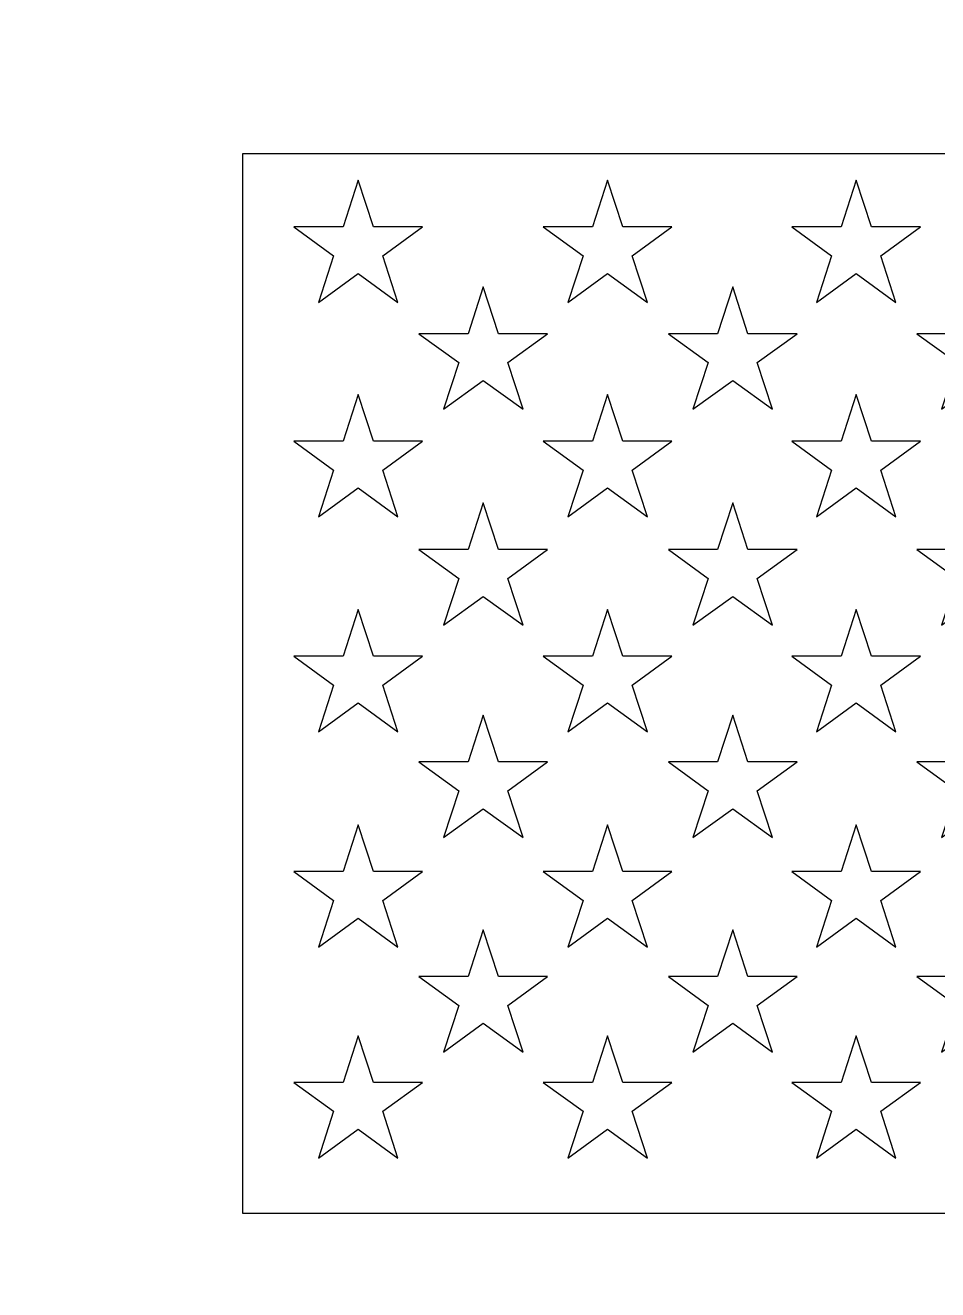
# Model space of a CAD drawing. Header units: millimetres. Extents: x 116 to 429, y 165 to 279.
# Drawn here: x 213.99 to 223.85, y 211.45 to 225.11 of the extents above; entities that cross this region are included whole.
import ezdxf

# ---------------------------------------------------------------- set-up
doc = ezdxf.new("R2010")
doc.units = ezdxf.units.MM
doc.header["$MEASUREMENT"] = 0
doc.layers.add('Layer 1', color=7, linetype='Continuous')

msp = doc.modelspace()

# ---------------------------------------------------------------- linework, layer by layer
at = {"layer": 'Layer 1', "color": 250, "lineweight": 20}
msp.add_open_spline([(268.8752, 238.7635), (268.8752, 238.7635), (268.8752, 171.2471), (268.8752, 171.2471), (268.8752, 171.2471), (268.8752, 167.6766), (265.9535, 164.7549), (262.383, 164.7549), (262.383, 164.7549), (262.383, 164.7549), (201.9872, 164.7549), (201.9872, 164.7549), (201.9872, 164.7549), (198.4167, 164.7549), (195.495, 167.6763), (195.495, 171.2471), (195.495, 171.2471), (195.495, 171.2471), (195.495, 238.7635), (195.495, 238.7635), (195.495, 238.7635), (195.495, 238.7635), (268.8752, 238.7635), (268.8752, 238.7635)], degree=3, knots=[0, 0, 0, 0, 0.1428571, 0.1428571, 0.1428571, 0.1428571, 0.2857143, 0.2857143, 0.2857143, 0.2857143, 0.4285714, 0.4285714, 0.4285714, 0.4285714, 0.5714286, 0.5714286, 0.5714286, 0.5714286, 0.7142857, 0.7142857, 0.7142857, 0.7142857, 1, 1, 1, 1], dxfattribs=at)
at = {"layer": 'Layer 1', "color": 250}
for points, knots in [([(216.3398, 223.7175), (216.3398, 223.7175), (232.116, 223.7175), (232.116, 223.7175), (232.116, 223.7175), (232.116, 223.7175), (232.4979, 223.7175), (232.4979, 223.7175), (232.4979, 223.7175), (232.4979, 223.7175), (248.0304, 223.7175), (248.0304, 223.7175), (248.0304, 223.7175), (248.0304, 223.7175), (248.0304, 222.0815), (248.0304, 222.0815), (248.0304, 222.0815), (248.0304, 222.0815), (232.4979, 222.0815), (232.4979, 222.0815), (232.4979, 222.0815), (232.4979, 222.0815), (232.4979, 220.4431), (232.4979, 220.4431), (232.4979, 220.4431), (232.4979, 220.4431), (248.0304, 220.4431), (248.0304, 220.4431), (248.0304, 220.4431), (248.0304, 220.4431), (248.0304, 218.8076), (248.0304, 218.8076), (248.0304, 218.8076), (248.0304, 218.8076), (232.4979, 218.8076), (232.4979, 218.8076), (232.4979, 218.8076), (232.4979, 218.8076), (232.4979, 217.1692), (232.4979, 217.1692), (232.4979, 217.1692), (232.4979, 217.1692), (248.0304, 217.1692), (248.0304, 217.1692), (248.0304, 217.1692), (248.0304, 217.1692), (248.0304, 215.5322), (248.0304, 215.5322), (248.0304, 215.5322), (248.0304, 215.5322), (232.4979, 215.5322), (232.4979, 215.5322), (232.4979, 215.5322), (232.4979, 215.5322), (232.4979, 213.9136), (232.4979, 213.9136), (232.4979, 213.9136), (232.4979, 213.9136), (248.0304, 213.9136), (248.0304, 213.9136), (248.0304, 213.9136), (248.0304, 213.9136), (248.0304, 212.2767), (248.0304, 212.2767), (248.0304, 212.2767), (248.0304, 212.2767), (232.4979, 212.2767), (232.4979, 212.2767), (232.4979, 212.2767), (232.4979, 212.2767), (232.116, 212.2767), (232.116, 212.2767), (232.116, 212.2767), (232.116, 212.2767), (216.3398, 212.2767), (216.3398, 212.2767), (216.3398, 212.2767), (216.3398, 212.2767), (216.3398, 223.7175), (216.3398, 223.7175)], [0, 0, 0, 0, 0.047619, 0.047619, 0.047619, 0.047619, 0.0952381, 0.0952381, 0.0952381, 0.0952381, 0.1428571, 0.1428571, 0.1428571, 0.1428571, 0.1904762, 0.1904762, 0.1904762, 0.1904762, 0.2380952, 0.2380952, 0.2380952, 0.2380952, 0.2857143, 0.2857143, 0.2857143, 0.2857143, 0.3333333, 0.3333333, 0.3333333, 0.3333333, 0.3809524, 0.3809524, 0.3809524, 0.3809524, 0.4285714, 0.4285714, 0.4285714, 0.4285714, 0.4761905, 0.4761905, 0.4761905, 0.4761905, 0.5238095, 0.5238095, 0.5238095, 0.5238095, 0.5714286, 0.5714286, 0.5714286, 0.5714286, 0.6190476, 0.6190476, 0.6190476, 0.6190476, 0.6666667, 0.6666667, 0.6666667, 0.6666667, 0.7142857, 0.7142857, 0.7142857, 0.7142857, 0.7619048, 0.7619048, 0.7619048, 0.7619048, 0.8095238, 0.8095238, 0.8095238, 0.8095238, 0.8571429, 0.8571429, 0.8571429, 0.8571429, 0.9047619, 0.9047619, 0.9047619, 0.9047619, 1, 1, 1, 1]), ([(217.5901, 223.4346), (217.5901, 223.4346), (217.7542, 222.9297), (217.7542, 222.9297), (217.7542, 222.9297), (217.7542, 222.9297), (218.285, 222.9297), (218.285, 222.9297), (218.285, 222.9297), (218.285, 222.9297), (217.8554, 222.6178), (217.8554, 222.6178), (217.8554, 222.6178), (217.8554, 222.6178), (218.0196, 222.1128), (218.0196, 222.1128), (218.0196, 222.1128), (218.0196, 222.1128), (217.5901, 222.4249), (217.5901, 222.4249), (217.5901, 222.4249), (217.5901, 222.4249), (217.1606, 222.1128), (217.1606, 222.1128), (217.1606, 222.1128), (217.1606, 222.1128), (217.3247, 222.6178), (217.3247, 222.6178), (217.3247, 222.6178), (217.3247, 222.6178), (216.8952, 222.9297), (216.8952, 222.9297), (216.8952, 222.9297), (216.8952, 222.9297), (217.4261, 222.9297), (217.4261, 222.9297), (217.4261, 222.9297), (217.4261, 222.9297), (217.5901, 223.4346), (217.5901, 223.4346)], [0, 0, 0, 0, 0.0909091, 0.0909091, 0.0909091, 0.0909091, 0.1818182, 0.1818182, 0.1818182, 0.1818182, 0.2727273, 0.2727273, 0.2727273, 0.2727273, 0.3636364, 0.3636364, 0.3636364, 0.3636364, 0.4545455, 0.4545455, 0.4545455, 0.4545455, 0.5454545, 0.5454545, 0.5454545, 0.5454545, 0.6363636, 0.6363636, 0.6363636, 0.6363636, 0.7272727, 0.7272727, 0.7272727, 0.7272727, 0.8181818, 0.8181818, 0.8181818, 0.8181818, 1, 1, 1, 1]), ([(220.2837, 223.4346), (220.2837, 223.4346), (220.4477, 222.9297), (220.4477, 222.9297), (220.4477, 222.9297), (220.4477, 222.9297), (220.9787, 222.9297), (220.9787, 222.9297), (220.9787, 222.9297), (220.9787, 222.9297), (220.5491, 222.6178), (220.5491, 222.6178), (220.5491, 222.6178), (220.5491, 222.6178), (220.7132, 222.1128), (220.7132, 222.1128), (220.7132, 222.1128), (220.7132, 222.1128), (220.2837, 222.4249), (220.2837, 222.4249), (220.2837, 222.4249), (220.2837, 222.4249), (219.8542, 222.1128), (219.8542, 222.1128), (219.8542, 222.1128), (219.8542, 222.1128), (220.0183, 222.6178), (220.0183, 222.6178), (220.0183, 222.6178), (220.0183, 222.6178), (219.5888, 222.9297), (219.5888, 222.9297), (219.5888, 222.9297), (219.5888, 222.9297), (220.1196, 222.9297), (220.1196, 222.9297), (220.1196, 222.9297), (220.1196, 222.9297), (220.2837, 223.4346), (220.2837, 223.4346)], [0, 0, 0, 0, 0.0909091, 0.0909091, 0.0909091, 0.0909091, 0.1818182, 0.1818182, 0.1818182, 0.1818182, 0.2727273, 0.2727273, 0.2727273, 0.2727273, 0.3636364, 0.3636364, 0.3636364, 0.3636364, 0.4545455, 0.4545455, 0.4545455, 0.4545455, 0.5454545, 0.5454545, 0.5454545, 0.5454545, 0.6363636, 0.6363636, 0.6363636, 0.6363636, 0.7272727, 0.7272727, 0.7272727, 0.7272727, 0.8181818, 0.8181818, 0.8181818, 0.8181818, 1, 1, 1, 1]), ([(222.9682, 223.4346), (222.9682, 223.4346), (223.1323, 222.9297), (223.1323, 222.9297), (223.1323, 222.9297), (223.1323, 222.9297), (223.6632, 222.9297), (223.6632, 222.9297), (223.6632, 222.9297), (223.6632, 222.9297), (223.2337, 222.6178), (223.2337, 222.6178), (223.2337, 222.6178), (223.2337, 222.6178), (223.3977, 222.1128), (223.3977, 222.1128), (223.3977, 222.1128), (223.3977, 222.1128), (222.9682, 222.4249), (222.9682, 222.4249), (222.9682, 222.4249), (222.9682, 222.4249), (222.5388, 222.1128), (222.5388, 222.1128), (222.5388, 222.1128), (222.5388, 222.1128), (222.7029, 222.6178), (222.7029, 222.6178), (222.7029, 222.6178), (222.7029, 222.6178), (222.2733, 222.9297), (222.2733, 222.9297), (222.2733, 222.9297), (222.2733, 222.9297), (222.8043, 222.9297), (222.8043, 222.9297), (222.8043, 222.9297), (222.8043, 222.9297), (222.9682, 223.4346), (222.9682, 223.4346)], [0, 0, 0, 0, 0.0909091, 0.0909091, 0.0909091, 0.0909091, 0.1818182, 0.1818182, 0.1818182, 0.1818182, 0.2727273, 0.2727273, 0.2727273, 0.2727273, 0.3636364, 0.3636364, 0.3636364, 0.3636364, 0.4545455, 0.4545455, 0.4545455, 0.4545455, 0.5454545, 0.5454545, 0.5454545, 0.5454545, 0.6363636, 0.6363636, 0.6363636, 0.6363636, 0.7272727, 0.7272727, 0.7272727, 0.7272727, 0.8181818, 0.8181818, 0.8181818, 0.8181818, 1, 1, 1, 1]), ([(218.9408, 222.2806), (218.9408, 222.2806), (219.1049, 221.7757), (219.1049, 221.7757), (219.1049, 221.7757), (219.1049, 221.7757), (219.6357, 221.7757), (219.6357, 221.7757), (219.6357, 221.7757), (219.6357, 221.7757), (219.2062, 221.4637), (219.2062, 221.4637), (219.2062, 221.4637), (219.2062, 221.4637), (219.3703, 220.9588), (219.3703, 220.9588), (219.3703, 220.9588), (219.3703, 220.9588), (218.9408, 221.2708), (218.9408, 221.2708), (218.9408, 221.2708), (218.9408, 221.2708), (218.5114, 220.9588), (218.5114, 220.9588), (218.5114, 220.9588), (218.5114, 220.9588), (218.6755, 221.4637), (218.6755, 221.4637), (218.6755, 221.4637), (218.6755, 221.4637), (218.246, 221.7757), (218.246, 221.7757), (218.246, 221.7757), (218.246, 221.7757), (218.7768, 221.7757), (218.7768, 221.7757), (218.7768, 221.7757), (218.7768, 221.7757), (218.9408, 222.2806), (218.9408, 222.2806)], [0, 0, 0, 0, 0.0909091, 0.0909091, 0.0909091, 0.0909091, 0.1818182, 0.1818182, 0.1818182, 0.1818182, 0.2727273, 0.2727273, 0.2727273, 0.2727273, 0.3636364, 0.3636364, 0.3636364, 0.3636364, 0.4545455, 0.4545455, 0.4545455, 0.4545455, 0.5454545, 0.5454545, 0.5454545, 0.5454545, 0.6363636, 0.6363636, 0.6363636, 0.6363636, 0.7272727, 0.7272727, 0.7272727, 0.7272727, 0.8181818, 0.8181818, 0.8181818, 0.8181818, 1, 1, 1, 1]), ([(221.6344, 222.2806), (221.6344, 222.2806), (221.7985, 221.7757), (221.7985, 221.7757), (221.7985, 221.7757), (221.7985, 221.7757), (222.3294, 221.7757), (222.3294, 221.7757), (222.3294, 221.7757), (222.3294, 221.7757), (221.8998, 221.4637), (221.8998, 221.4637), (221.8998, 221.4637), (221.8998, 221.4637), (222.064, 220.9588), (222.064, 220.9588), (222.064, 220.9588), (222.064, 220.9588), (221.6344, 221.2708), (221.6344, 221.2708), (221.6344, 221.2708), (221.6344, 221.2708), (221.2049, 220.9588), (221.2049, 220.9588), (221.2049, 220.9588), (221.2049, 220.9588), (221.369, 221.4637), (221.369, 221.4637), (221.369, 221.4637), (221.369, 221.4637), (220.9395, 221.7757), (220.9395, 221.7757), (220.9395, 221.7757), (220.9395, 221.7757), (221.4704, 221.7757), (221.4704, 221.7757), (221.4704, 221.7757), (221.4704, 221.7757), (221.6344, 222.2806), (221.6344, 222.2806)], [0, 0, 0, 0, 0.0909091, 0.0909091, 0.0909091, 0.0909091, 0.1818182, 0.1818182, 0.1818182, 0.1818182, 0.2727273, 0.2727273, 0.2727273, 0.2727273, 0.3636364, 0.3636364, 0.3636364, 0.3636364, 0.4545455, 0.4545455, 0.4545455, 0.4545455, 0.5454545, 0.5454545, 0.5454545, 0.5454545, 0.6363636, 0.6363636, 0.6363636, 0.6363636, 0.7272727, 0.7272727, 0.7272727, 0.7272727, 0.8181818, 0.8181818, 0.8181818, 0.8181818, 1, 1, 1, 1]), ([(224.319, 222.2806), (224.319, 222.2806), (224.4831, 221.7757), (224.4831, 221.7757), (224.4831, 221.7757), (224.4831, 221.7757), (225.0139, 221.7757), (225.0139, 221.7757), (225.0139, 221.7757), (225.0139, 221.7757), (224.5844, 221.4637), (224.5844, 221.4637), (224.5844, 221.4637), (224.5844, 221.4637), (224.7485, 220.9588), (224.7485, 220.9588), (224.7485, 220.9588), (224.7485, 220.9588), (224.319, 221.2708), (224.319, 221.2708), (224.319, 221.2708), (224.319, 221.2708), (223.8895, 220.9588), (223.8895, 220.9588), (223.8895, 220.9588), (223.8895, 220.9588), (224.0536, 221.4637), (224.0536, 221.4637), (224.0536, 221.4637), (224.0536, 221.4637), (223.6241, 221.7757), (223.6241, 221.7757), (223.6241, 221.7757), (223.6241, 221.7757), (224.155, 221.7757), (224.155, 221.7757), (224.155, 221.7757), (224.155, 221.7757), (224.319, 222.2806), (224.319, 222.2806)], [0, 0, 0, 0, 0.0909091, 0.0909091, 0.0909091, 0.0909091, 0.1818182, 0.1818182, 0.1818182, 0.1818182, 0.2727273, 0.2727273, 0.2727273, 0.2727273, 0.3636364, 0.3636364, 0.3636364, 0.3636364, 0.4545455, 0.4545455, 0.4545455, 0.4545455, 0.5454545, 0.5454545, 0.5454545, 0.5454545, 0.6363636, 0.6363636, 0.6363636, 0.6363636, 0.7272727, 0.7272727, 0.7272727, 0.7272727, 0.8181818, 0.8181818, 0.8181818, 0.8181818, 1, 1, 1, 1]), ([(217.5901, 221.1194), (217.5901, 221.1194), (217.7542, 220.6146), (217.7542, 220.6146), (217.7542, 220.6146), (217.7542, 220.6146), (218.285, 220.6146), (218.285, 220.6146), (218.285, 220.6146), (218.285, 220.6146), (217.8554, 220.3025), (217.8554, 220.3025), (217.8554, 220.3025), (217.8554, 220.3025), (218.0196, 219.7977), (218.0196, 219.7977), (218.0196, 219.7977), (218.0196, 219.7977), (217.5901, 220.1097), (217.5901, 220.1097), (217.5901, 220.1097), (217.5901, 220.1097), (217.1606, 219.7977), (217.1606, 219.7977), (217.1606, 219.7977), (217.1606, 219.7977), (217.3247, 220.3025), (217.3247, 220.3025), (217.3247, 220.3025), (217.3247, 220.3025), (216.8952, 220.6146), (216.8952, 220.6146), (216.8952, 220.6146), (216.8952, 220.6146), (217.4261, 220.6146), (217.4261, 220.6146), (217.4261, 220.6146), (217.4261, 220.6146), (217.5901, 221.1194), (217.5901, 221.1194)], [0, 0, 0, 0, 0.0909091, 0.0909091, 0.0909091, 0.0909091, 0.1818182, 0.1818182, 0.1818182, 0.1818182, 0.2727273, 0.2727273, 0.2727273, 0.2727273, 0.3636364, 0.3636364, 0.3636364, 0.3636364, 0.4545455, 0.4545455, 0.4545455, 0.4545455, 0.5454545, 0.5454545, 0.5454545, 0.5454545, 0.6363636, 0.6363636, 0.6363636, 0.6363636, 0.7272727, 0.7272727, 0.7272727, 0.7272727, 0.8181818, 0.8181818, 0.8181818, 0.8181818, 1, 1, 1, 1]), ([(220.2837, 221.1194), (220.2837, 221.1194), (220.4477, 220.6146), (220.4477, 220.6146), (220.4477, 220.6146), (220.4477, 220.6146), (220.9787, 220.6146), (220.9787, 220.6146), (220.9787, 220.6146), (220.9787, 220.6146), (220.5491, 220.3025), (220.5491, 220.3025), (220.5491, 220.3025), (220.5491, 220.3025), (220.7132, 219.7977), (220.7132, 219.7977), (220.7132, 219.7977), (220.7132, 219.7977), (220.2837, 220.1097), (220.2837, 220.1097), (220.2837, 220.1097), (220.2837, 220.1097), (219.8542, 219.7977), (219.8542, 219.7977), (219.8542, 219.7977), (219.8542, 219.7977), (220.0183, 220.3025), (220.0183, 220.3025), (220.0183, 220.3025), (220.0183, 220.3025), (219.5888, 220.6146), (219.5888, 220.6146), (219.5888, 220.6146), (219.5888, 220.6146), (220.1196, 220.6146), (220.1196, 220.6146), (220.1196, 220.6146), (220.1196, 220.6146), (220.2837, 221.1194), (220.2837, 221.1194)], [0, 0, 0, 0, 0.0909091, 0.0909091, 0.0909091, 0.0909091, 0.1818182, 0.1818182, 0.1818182, 0.1818182, 0.2727273, 0.2727273, 0.2727273, 0.2727273, 0.3636364, 0.3636364, 0.3636364, 0.3636364, 0.4545455, 0.4545455, 0.4545455, 0.4545455, 0.5454545, 0.5454545, 0.5454545, 0.5454545, 0.6363636, 0.6363636, 0.6363636, 0.6363636, 0.7272727, 0.7272727, 0.7272727, 0.7272727, 0.8181818, 0.8181818, 0.8181818, 0.8181818, 1, 1, 1, 1]), ([(222.9682, 221.1194), (222.9682, 221.1194), (223.1323, 220.6146), (223.1323, 220.6146), (223.1323, 220.6146), (223.1323, 220.6146), (223.6632, 220.6146), (223.6632, 220.6146), (223.6632, 220.6146), (223.6632, 220.6146), (223.2337, 220.3025), (223.2337, 220.3025), (223.2337, 220.3025), (223.2337, 220.3025), (223.3977, 219.7977), (223.3977, 219.7977), (223.3977, 219.7977), (223.3977, 219.7977), (222.9682, 220.1097), (222.9682, 220.1097), (222.9682, 220.1097), (222.9682, 220.1097), (222.5388, 219.7977), (222.5388, 219.7977), (222.5388, 219.7977), (222.5388, 219.7977), (222.7029, 220.3025), (222.7029, 220.3025), (222.7029, 220.3025), (222.7029, 220.3025), (222.2733, 220.6146), (222.2733, 220.6146), (222.2733, 220.6146), (222.2733, 220.6146), (222.8043, 220.6146), (222.8043, 220.6146), (222.8043, 220.6146), (222.8043, 220.6146), (222.9682, 221.1194), (222.9682, 221.1194)], [0, 0, 0, 0, 0.0909091, 0.0909091, 0.0909091, 0.0909091, 0.1818182, 0.1818182, 0.1818182, 0.1818182, 0.2727273, 0.2727273, 0.2727273, 0.2727273, 0.3636364, 0.3636364, 0.3636364, 0.3636364, 0.4545455, 0.4545455, 0.4545455, 0.4545455, 0.5454545, 0.5454545, 0.5454545, 0.5454545, 0.6363636, 0.6363636, 0.6363636, 0.6363636, 0.7272727, 0.7272727, 0.7272727, 0.7272727, 0.8181818, 0.8181818, 0.8181818, 0.8181818, 1, 1, 1, 1]), ([(218.9408, 219.9485), (218.9408, 219.9485), (219.1049, 219.4436), (219.1049, 219.4436), (219.1049, 219.4436), (219.1049, 219.4436), (219.6357, 219.4436), (219.6357, 219.4436), (219.6357, 219.4436), (219.6357, 219.4436), (219.2062, 219.1316), (219.2062, 219.1316), (219.2062, 219.1316), (219.2062, 219.1316), (219.3703, 218.6267), (219.3703, 218.6267), (219.3703, 218.6267), (219.3703, 218.6267), (218.9408, 218.9387), (218.9408, 218.9387), (218.9408, 218.9387), (218.9408, 218.9387), (218.5114, 218.6267), (218.5114, 218.6267), (218.5114, 218.6267), (218.5114, 218.6267), (218.6755, 219.1316), (218.6755, 219.1316), (218.6755, 219.1316), (218.6755, 219.1316), (218.246, 219.4436), (218.246, 219.4436), (218.246, 219.4436), (218.246, 219.4436), (218.7768, 219.4436), (218.7768, 219.4436), (218.7768, 219.4436), (218.7768, 219.4436), (218.9408, 219.9485), (218.9408, 219.9485)], [0, 0, 0, 0, 0.0909091, 0.0909091, 0.0909091, 0.0909091, 0.1818182, 0.1818182, 0.1818182, 0.1818182, 0.2727273, 0.2727273, 0.2727273, 0.2727273, 0.3636364, 0.3636364, 0.3636364, 0.3636364, 0.4545455, 0.4545455, 0.4545455, 0.4545455, 0.5454545, 0.5454545, 0.5454545, 0.5454545, 0.6363636, 0.6363636, 0.6363636, 0.6363636, 0.7272727, 0.7272727, 0.7272727, 0.7272727, 0.8181818, 0.8181818, 0.8181818, 0.8181818, 1, 1, 1, 1]), ([(221.6344, 219.9485), (221.6344, 219.9485), (221.7985, 219.4436), (221.7985, 219.4436), (221.7985, 219.4436), (221.7985, 219.4436), (222.3294, 219.4436), (222.3294, 219.4436), (222.3294, 219.4436), (222.3294, 219.4436), (221.8998, 219.1316), (221.8998, 219.1316), (221.8998, 219.1316), (221.8998, 219.1316), (222.064, 218.6267), (222.064, 218.6267), (222.064, 218.6267), (222.064, 218.6267), (221.6344, 218.9387), (221.6344, 218.9387), (221.6344, 218.9387), (221.6344, 218.9387), (221.2049, 218.6267), (221.2049, 218.6267), (221.2049, 218.6267), (221.2049, 218.6267), (221.369, 219.1316), (221.369, 219.1316), (221.369, 219.1316), (221.369, 219.1316), (220.9395, 219.4436), (220.9395, 219.4436), (220.9395, 219.4436), (220.9395, 219.4436), (221.4704, 219.4436), (221.4704, 219.4436), (221.4704, 219.4436), (221.4704, 219.4436), (221.6344, 219.9485), (221.6344, 219.9485)], [0, 0, 0, 0, 0.0909091, 0.0909091, 0.0909091, 0.0909091, 0.1818182, 0.1818182, 0.1818182, 0.1818182, 0.2727273, 0.2727273, 0.2727273, 0.2727273, 0.3636364, 0.3636364, 0.3636364, 0.3636364, 0.4545455, 0.4545455, 0.4545455, 0.4545455, 0.5454545, 0.5454545, 0.5454545, 0.5454545, 0.6363636, 0.6363636, 0.6363636, 0.6363636, 0.7272727, 0.7272727, 0.7272727, 0.7272727, 0.8181818, 0.8181818, 0.8181818, 0.8181818, 1, 1, 1, 1]), ([(224.319, 219.9485), (224.319, 219.9485), (224.4831, 219.4436), (224.4831, 219.4436), (224.4831, 219.4436), (224.4831, 219.4436), (225.0139, 219.4436), (225.0139, 219.4436), (225.0139, 219.4436), (225.0139, 219.4436), (224.5844, 219.1316), (224.5844, 219.1316), (224.5844, 219.1316), (224.5844, 219.1316), (224.7485, 218.6267), (224.7485, 218.6267), (224.7485, 218.6267), (224.7485, 218.6267), (224.319, 218.9387), (224.319, 218.9387), (224.319, 218.9387), (224.319, 218.9387), (223.8895, 218.6267), (223.8895, 218.6267), (223.8895, 218.6267), (223.8895, 218.6267), (224.0536, 219.1316), (224.0536, 219.1316), (224.0536, 219.1316), (224.0536, 219.1316), (223.6241, 219.4436), (223.6241, 219.4436), (223.6241, 219.4436), (223.6241, 219.4436), (224.155, 219.4436), (224.155, 219.4436), (224.155, 219.4436), (224.155, 219.4436), (224.319, 219.9485), (224.319, 219.9485)], [0, 0, 0, 0, 0.0909091, 0.0909091, 0.0909091, 0.0909091, 0.1818182, 0.1818182, 0.1818182, 0.1818182, 0.2727273, 0.2727273, 0.2727273, 0.2727273, 0.3636364, 0.3636364, 0.3636364, 0.3636364, 0.4545455, 0.4545455, 0.4545455, 0.4545455, 0.5454545, 0.5454545, 0.5454545, 0.5454545, 0.6363636, 0.6363636, 0.6363636, 0.6363636, 0.7272727, 0.7272727, 0.7272727, 0.7272727, 0.8181818, 0.8181818, 0.8181818, 0.8181818, 1, 1, 1, 1]), ([(217.5901, 218.7971), (217.5901, 218.7971), (217.7542, 218.2923), (217.7542, 218.2923), (217.7542, 218.2923), (217.7542, 218.2923), (218.285, 218.2923), (218.285, 218.2923), (218.285, 218.2923), (218.285, 218.2923), (217.8554, 217.9803), (217.8554, 217.9803), (217.8554, 217.9803), (217.8554, 217.9803), (218.0196, 217.4754), (218.0196, 217.4754), (218.0196, 217.4754), (218.0196, 217.4754), (217.5901, 217.7874), (217.5901, 217.7874), (217.5901, 217.7874), (217.5901, 217.7874), (217.1606, 217.4754), (217.1606, 217.4754), (217.1606, 217.4754), (217.1606, 217.4754), (217.3247, 217.9803), (217.3247, 217.9803), (217.3247, 217.9803), (217.3247, 217.9803), (216.8952, 218.2923), (216.8952, 218.2923), (216.8952, 218.2923), (216.8952, 218.2923), (217.4261, 218.2923), (217.4261, 218.2923), (217.4261, 218.2923), (217.4261, 218.2923), (217.5901, 218.7971), (217.5901, 218.7971)], [0, 0, 0, 0, 0.0909091, 0.0909091, 0.0909091, 0.0909091, 0.1818182, 0.1818182, 0.1818182, 0.1818182, 0.2727273, 0.2727273, 0.2727273, 0.2727273, 0.3636364, 0.3636364, 0.3636364, 0.3636364, 0.4545455, 0.4545455, 0.4545455, 0.4545455, 0.5454545, 0.5454545, 0.5454545, 0.5454545, 0.6363636, 0.6363636, 0.6363636, 0.6363636, 0.7272727, 0.7272727, 0.7272727, 0.7272727, 0.8181818, 0.8181818, 0.8181818, 0.8181818, 1, 1, 1, 1]), ([(220.2837, 218.7971), (220.2837, 218.7971), (220.4477, 218.2923), (220.4477, 218.2923), (220.4477, 218.2923), (220.4477, 218.2923), (220.9787, 218.2923), (220.9787, 218.2923), (220.9787, 218.2923), (220.9787, 218.2923), (220.5491, 217.9803), (220.5491, 217.9803), (220.5491, 217.9803), (220.5491, 217.9803), (220.7132, 217.4754), (220.7132, 217.4754), (220.7132, 217.4754), (220.7132, 217.4754), (220.2837, 217.7874), (220.2837, 217.7874), (220.2837, 217.7874), (220.2837, 217.7874), (219.8542, 217.4754), (219.8542, 217.4754), (219.8542, 217.4754), (219.8542, 217.4754), (220.0183, 217.9803), (220.0183, 217.9803), (220.0183, 217.9803), (220.0183, 217.9803), (219.5888, 218.2923), (219.5888, 218.2923), (219.5888, 218.2923), (219.5888, 218.2923), (220.1196, 218.2923), (220.1196, 218.2923), (220.1196, 218.2923), (220.1196, 218.2923), (220.2837, 218.7971), (220.2837, 218.7971)], [0, 0, 0, 0, 0.0909091, 0.0909091, 0.0909091, 0.0909091, 0.1818182, 0.1818182, 0.1818182, 0.1818182, 0.2727273, 0.2727273, 0.2727273, 0.2727273, 0.3636364, 0.3636364, 0.3636364, 0.3636364, 0.4545455, 0.4545455, 0.4545455, 0.4545455, 0.5454545, 0.5454545, 0.5454545, 0.5454545, 0.6363636, 0.6363636, 0.6363636, 0.6363636, 0.7272727, 0.7272727, 0.7272727, 0.7272727, 0.8181818, 0.8181818, 0.8181818, 0.8181818, 1, 1, 1, 1]), ([(222.9682, 218.7971), (222.9682, 218.7971), (223.1323, 218.2923), (223.1323, 218.2923), (223.1323, 218.2923), (223.1323, 218.2923), (223.6632, 218.2923), (223.6632, 218.2923), (223.6632, 218.2923), (223.6632, 218.2923), (223.2337, 217.9803), (223.2337, 217.9803), (223.2337, 217.9803), (223.2337, 217.9803), (223.3977, 217.4754), (223.3977, 217.4754), (223.3977, 217.4754), (223.3977, 217.4754), (222.9682, 217.7874), (222.9682, 217.7874), (222.9682, 217.7874), (222.9682, 217.7874), (222.5388, 217.4754), (222.5388, 217.4754), (222.5388, 217.4754), (222.5388, 217.4754), (222.7029, 217.9803), (222.7029, 217.9803), (222.7029, 217.9803), (222.7029, 217.9803), (222.2733, 218.2923), (222.2733, 218.2923), (222.2733, 218.2923), (222.2733, 218.2923), (222.8043, 218.2923), (222.8043, 218.2923), (222.8043, 218.2923), (222.8043, 218.2923), (222.9682, 218.7971), (222.9682, 218.7971)], [0, 0, 0, 0, 0.0909091, 0.0909091, 0.0909091, 0.0909091, 0.1818182, 0.1818182, 0.1818182, 0.1818182, 0.2727273, 0.2727273, 0.2727273, 0.2727273, 0.3636364, 0.3636364, 0.3636364, 0.3636364, 0.4545455, 0.4545455, 0.4545455, 0.4545455, 0.5454545, 0.5454545, 0.5454545, 0.5454545, 0.6363636, 0.6363636, 0.6363636, 0.6363636, 0.7272727, 0.7272727, 0.7272727, 0.7272727, 0.8181818, 0.8181818, 0.8181818, 0.8181818, 1, 1, 1, 1]), ([(218.9408, 217.655), (218.9408, 217.655), (219.1049, 217.1501), (219.1049, 217.1501), (219.1049, 217.1501), (219.1049, 217.1501), (219.6357, 217.1501), (219.6357, 217.1501), (219.6357, 217.1501), (219.6357, 217.1501), (219.2062, 216.8381), (219.2062, 216.8381), (219.2062, 216.8381), (219.2062, 216.8381), (219.3703, 216.3332), (219.3703, 216.3332), (219.3703, 216.3332), (219.3703, 216.3332), (218.9408, 216.6452), (218.9408, 216.6452), (218.9408, 216.6452), (218.9408, 216.6452), (218.5114, 216.3332), (218.5114, 216.3332), (218.5114, 216.3332), (218.5114, 216.3332), (218.6755, 216.8381), (218.6755, 216.8381), (218.6755, 216.8381), (218.6755, 216.8381), (218.246, 217.1501), (218.246, 217.1501), (218.246, 217.1501), (218.246, 217.1501), (218.7768, 217.1501), (218.7768, 217.1501), (218.7768, 217.1501), (218.7768, 217.1501), (218.9408, 217.655), (218.9408, 217.655)], [0, 0, 0, 0, 0.0909091, 0.0909091, 0.0909091, 0.0909091, 0.1818182, 0.1818182, 0.1818182, 0.1818182, 0.2727273, 0.2727273, 0.2727273, 0.2727273, 0.3636364, 0.3636364, 0.3636364, 0.3636364, 0.4545455, 0.4545455, 0.4545455, 0.4545455, 0.5454545, 0.5454545, 0.5454545, 0.5454545, 0.6363636, 0.6363636, 0.6363636, 0.6363636, 0.7272727, 0.7272727, 0.7272727, 0.7272727, 0.8181818, 0.8181818, 0.8181818, 0.8181818, 1, 1, 1, 1]), ([(221.6344, 217.655), (221.6344, 217.655), (221.7985, 217.1501), (221.7985, 217.1501), (221.7985, 217.1501), (221.7985, 217.1501), (222.3294, 217.1501), (222.3294, 217.1501), (222.3294, 217.1501), (222.3294, 217.1501), (221.8998, 216.8381), (221.8998, 216.8381), (221.8998, 216.8381), (221.8998, 216.8381), (222.064, 216.3332), (222.064, 216.3332), (222.064, 216.3332), (222.064, 216.3332), (221.6344, 216.6452), (221.6344, 216.6452), (221.6344, 216.6452), (221.6344, 216.6452), (221.2049, 216.3332), (221.2049, 216.3332), (221.2049, 216.3332), (221.2049, 216.3332), (221.369, 216.8381), (221.369, 216.8381), (221.369, 216.8381), (221.369, 216.8381), (220.9395, 217.1501), (220.9395, 217.1501), (220.9395, 217.1501), (220.9395, 217.1501), (221.4704, 217.1501), (221.4704, 217.1501), (221.4704, 217.1501), (221.4704, 217.1501), (221.6344, 217.655), (221.6344, 217.655)], [0, 0, 0, 0, 0.0909091, 0.0909091, 0.0909091, 0.0909091, 0.1818182, 0.1818182, 0.1818182, 0.1818182, 0.2727273, 0.2727273, 0.2727273, 0.2727273, 0.3636364, 0.3636364, 0.3636364, 0.3636364, 0.4545455, 0.4545455, 0.4545455, 0.4545455, 0.5454545, 0.5454545, 0.5454545, 0.5454545, 0.6363636, 0.6363636, 0.6363636, 0.6363636, 0.7272727, 0.7272727, 0.7272727, 0.7272727, 0.8181818, 0.8181818, 0.8181818, 0.8181818, 1, 1, 1, 1]), ([(224.319, 217.655), (224.319, 217.655), (224.4831, 217.1501), (224.4831, 217.1501), (224.4831, 217.1501), (224.4831, 217.1501), (225.0139, 217.1501), (225.0139, 217.1501), (225.0139, 217.1501), (225.0139, 217.1501), (224.5844, 216.8381), (224.5844, 216.8381), (224.5844, 216.8381), (224.5844, 216.8381), (224.7485, 216.3332), (224.7485, 216.3332), (224.7485, 216.3332), (224.7485, 216.3332), (224.319, 216.6452), (224.319, 216.6452), (224.319, 216.6452), (224.319, 216.6452), (223.8895, 216.3332), (223.8895, 216.3332), (223.8895, 216.3332), (223.8895, 216.3332), (224.0536, 216.8381), (224.0536, 216.8381), (224.0536, 216.8381), (224.0536, 216.8381), (223.6241, 217.1501), (223.6241, 217.1501), (223.6241, 217.1501), (223.6241, 217.1501), (224.155, 217.1501), (224.155, 217.1501), (224.155, 217.1501), (224.155, 217.1501), (224.319, 217.655), (224.319, 217.655)], [0, 0, 0, 0, 0.0909091, 0.0909091, 0.0909091, 0.0909091, 0.1818182, 0.1818182, 0.1818182, 0.1818182, 0.2727273, 0.2727273, 0.2727273, 0.2727273, 0.3636364, 0.3636364, 0.3636364, 0.3636364, 0.4545455, 0.4545455, 0.4545455, 0.4545455, 0.5454545, 0.5454545, 0.5454545, 0.5454545, 0.6363636, 0.6363636, 0.6363636, 0.6363636, 0.7272727, 0.7272727, 0.7272727, 0.7272727, 0.8181818, 0.8181818, 0.8181818, 0.8181818, 1, 1, 1, 1]), ([(217.5901, 216.4718), (217.5901, 216.4718), (217.7542, 215.9669), (217.7542, 215.9669), (217.7542, 215.9669), (217.7542, 215.9669), (218.285, 215.9669), (218.285, 215.9669), (218.285, 215.9669), (218.285, 215.9669), (217.8554, 215.6549), (217.8554, 215.6549), (217.8554, 215.6549), (217.8554, 215.6549), (218.0196, 215.15), (218.0196, 215.15), (218.0196, 215.15), (218.0196, 215.15), (217.5901, 215.462), (217.5901, 215.462), (217.5901, 215.462), (217.5901, 215.462), (217.1606, 215.15), (217.1606, 215.15), (217.1606, 215.15), (217.1606, 215.15), (217.3247, 215.6549), (217.3247, 215.6549), (217.3247, 215.6549), (217.3247, 215.6549), (216.8952, 215.9669), (216.8952, 215.9669), (216.8952, 215.9669), (216.8952, 215.9669), (217.4261, 215.9669), (217.4261, 215.9669), (217.4261, 215.9669), (217.4261, 215.9669), (217.5901, 216.4718), (217.5901, 216.4718)], [0, 0, 0, 0, 0.0909091, 0.0909091, 0.0909091, 0.0909091, 0.1818182, 0.1818182, 0.1818182, 0.1818182, 0.2727273, 0.2727273, 0.2727273, 0.2727273, 0.3636364, 0.3636364, 0.3636364, 0.3636364, 0.4545455, 0.4545455, 0.4545455, 0.4545455, 0.5454545, 0.5454545, 0.5454545, 0.5454545, 0.6363636, 0.6363636, 0.6363636, 0.6363636, 0.7272727, 0.7272727, 0.7272727, 0.7272727, 0.8181818, 0.8181818, 0.8181818, 0.8181818, 1, 1, 1, 1]), ([(220.2837, 216.4718), (220.2837, 216.4718), (220.4477, 215.9669), (220.4477, 215.9669), (220.4477, 215.9669), (220.4477, 215.9669), (220.9787, 215.9669), (220.9787, 215.9669), (220.9787, 215.9669), (220.9787, 215.9669), (220.5491, 215.6549), (220.5491, 215.6549), (220.5491, 215.6549), (220.5491, 215.6549), (220.7132, 215.15), (220.7132, 215.15), (220.7132, 215.15), (220.7132, 215.15), (220.2837, 215.462), (220.2837, 215.462), (220.2837, 215.462), (220.2837, 215.462), (219.8542, 215.15), (219.8542, 215.15), (219.8542, 215.15), (219.8542, 215.15), (220.0183, 215.6549), (220.0183, 215.6549), (220.0183, 215.6549), (220.0183, 215.6549), (219.5888, 215.9669), (219.5888, 215.9669), (219.5888, 215.9669), (219.5888, 215.9669), (220.1196, 215.9669), (220.1196, 215.9669), (220.1196, 215.9669), (220.1196, 215.9669), (220.2837, 216.4718), (220.2837, 216.4718)], [0, 0, 0, 0, 0.0909091, 0.0909091, 0.0909091, 0.0909091, 0.1818182, 0.1818182, 0.1818182, 0.1818182, 0.2727273, 0.2727273, 0.2727273, 0.2727273, 0.3636364, 0.3636364, 0.3636364, 0.3636364, 0.4545455, 0.4545455, 0.4545455, 0.4545455, 0.5454545, 0.5454545, 0.5454545, 0.5454545, 0.6363636, 0.6363636, 0.6363636, 0.6363636, 0.7272727, 0.7272727, 0.7272727, 0.7272727, 0.8181818, 0.8181818, 0.8181818, 0.8181818, 1, 1, 1, 1]), ([(222.9682, 216.4718), (222.9682, 216.4718), (223.1323, 215.9669), (223.1323, 215.9669), (223.1323, 215.9669), (223.1323, 215.9669), (223.6632, 215.9669), (223.6632, 215.9669), (223.6632, 215.9669), (223.6632, 215.9669), (223.2337, 215.6549), (223.2337, 215.6549), (223.2337, 215.6549), (223.2337, 215.6549), (223.3977, 215.15), (223.3977, 215.15), (223.3977, 215.15), (223.3977, 215.15), (222.9682, 215.462), (222.9682, 215.462), (222.9682, 215.462), (222.9682, 215.462), (222.5388, 215.15), (222.5388, 215.15), (222.5388, 215.15), (222.5388, 215.15), (222.7029, 215.6549), (222.7029, 215.6549), (222.7029, 215.6549), (222.7029, 215.6549), (222.2733, 215.9669), (222.2733, 215.9669), (222.2733, 215.9669), (222.2733, 215.9669), (222.8043, 215.9669), (222.8043, 215.9669), (222.8043, 215.9669), (222.8043, 215.9669), (222.9682, 216.4718), (222.9682, 216.4718)], [0, 0, 0, 0, 0.0909091, 0.0909091, 0.0909091, 0.0909091, 0.1818182, 0.1818182, 0.1818182, 0.1818182, 0.2727273, 0.2727273, 0.2727273, 0.2727273, 0.3636364, 0.3636364, 0.3636364, 0.3636364, 0.4545455, 0.4545455, 0.4545455, 0.4545455, 0.5454545, 0.5454545, 0.5454545, 0.5454545, 0.6363636, 0.6363636, 0.6363636, 0.6363636, 0.7272727, 0.7272727, 0.7272727, 0.7272727, 0.8181818, 0.8181818, 0.8181818, 0.8181818, 1, 1, 1, 1]), ([(218.9408, 215.3379), (218.9408, 215.3379), (219.1049, 214.8331), (219.1049, 214.8331), (219.1049, 214.8331), (219.1049, 214.8331), (219.6357, 214.8331), (219.6357, 214.8331), (219.6357, 214.8331), (219.6357, 214.8331), (219.2062, 214.5211), (219.2062, 214.5211), (219.2062, 214.5211), (219.2062, 214.5211), (219.3703, 214.0162), (219.3703, 214.0162), (219.3703, 214.0162), (219.3703, 214.0162), (218.9408, 214.3283), (218.9408, 214.3283), (218.9408, 214.3283), (218.9408, 214.3283), (218.5114, 214.0162), (218.5114, 214.0162), (218.5114, 214.0162), (218.5114, 214.0162), (218.6755, 214.5211), (218.6755, 214.5211), (218.6755, 214.5211), (218.6755, 214.5211), (218.246, 214.8331), (218.246, 214.8331), (218.246, 214.8331), (218.246, 214.8331), (218.7768, 214.8331), (218.7768, 214.8331), (218.7768, 214.8331), (218.7768, 214.8331), (218.9408, 215.3379), (218.9408, 215.3379)], [0, 0, 0, 0, 0.0909091, 0.0909091, 0.0909091, 0.0909091, 0.1818182, 0.1818182, 0.1818182, 0.1818182, 0.2727273, 0.2727273, 0.2727273, 0.2727273, 0.3636364, 0.3636364, 0.3636364, 0.3636364, 0.4545455, 0.4545455, 0.4545455, 0.4545455, 0.5454545, 0.5454545, 0.5454545, 0.5454545, 0.6363636, 0.6363636, 0.6363636, 0.6363636, 0.7272727, 0.7272727, 0.7272727, 0.7272727, 0.8181818, 0.8181818, 0.8181818, 0.8181818, 1, 1, 1, 1]), ([(221.6344, 215.3379), (221.6344, 215.3379), (221.7985, 214.8331), (221.7985, 214.8331), (221.7985, 214.8331), (221.7985, 214.8331), (222.3294, 214.8331), (222.3294, 214.8331), (222.3294, 214.8331), (222.3294, 214.8331), (221.8998, 214.5211), (221.8998, 214.5211), (221.8998, 214.5211), (221.8998, 214.5211), (222.064, 214.0162), (222.064, 214.0162), (222.064, 214.0162), (222.064, 214.0162), (221.6344, 214.3283), (221.6344, 214.3283), (221.6344, 214.3283), (221.6344, 214.3283), (221.2049, 214.0162), (221.2049, 214.0162), (221.2049, 214.0162), (221.2049, 214.0162), (221.369, 214.5211), (221.369, 214.5211), (221.369, 214.5211), (221.369, 214.5211), (220.9395, 214.8331), (220.9395, 214.8331), (220.9395, 214.8331), (220.9395, 214.8331), (221.4704, 214.8331), (221.4704, 214.8331), (221.4704, 214.8331), (221.4704, 214.8331), (221.6344, 215.3379), (221.6344, 215.3379)], [0, 0, 0, 0, 0.0909091, 0.0909091, 0.0909091, 0.0909091, 0.1818182, 0.1818182, 0.1818182, 0.1818182, 0.2727273, 0.2727273, 0.2727273, 0.2727273, 0.3636364, 0.3636364, 0.3636364, 0.3636364, 0.4545455, 0.4545455, 0.4545455, 0.4545455, 0.5454545, 0.5454545, 0.5454545, 0.5454545, 0.6363636, 0.6363636, 0.6363636, 0.6363636, 0.7272727, 0.7272727, 0.7272727, 0.7272727, 0.8181818, 0.8181818, 0.8181818, 0.8181818, 1, 1, 1, 1]), ([(224.319, 215.3379), (224.319, 215.3379), (224.4831, 214.8331), (224.4831, 214.8331), (224.4831, 214.8331), (224.4831, 214.8331), (225.0139, 214.8331), (225.0139, 214.8331), (225.0139, 214.8331), (225.0139, 214.8331), (224.5844, 214.5211), (224.5844, 214.5211), (224.5844, 214.5211), (224.5844, 214.5211), (224.7485, 214.0162), (224.7485, 214.0162), (224.7485, 214.0162), (224.7485, 214.0162), (224.319, 214.3283), (224.319, 214.3283), (224.319, 214.3283), (224.319, 214.3283), (223.8895, 214.0162), (223.8895, 214.0162), (223.8895, 214.0162), (223.8895, 214.0162), (224.0536, 214.5211), (224.0536, 214.5211), (224.0536, 214.5211), (224.0536, 214.5211), (223.6241, 214.8331), (223.6241, 214.8331), (223.6241, 214.8331), (223.6241, 214.8331), (224.155, 214.8331), (224.155, 214.8331), (224.155, 214.8331), (224.155, 214.8331), (224.319, 215.3379), (224.319, 215.3379)], [0, 0, 0, 0, 0.0909091, 0.0909091, 0.0909091, 0.0909091, 0.1818182, 0.1818182, 0.1818182, 0.1818182, 0.2727273, 0.2727273, 0.2727273, 0.2727273, 0.3636364, 0.3636364, 0.3636364, 0.3636364, 0.4545455, 0.4545455, 0.4545455, 0.4545455, 0.5454545, 0.5454545, 0.5454545, 0.5454545, 0.6363636, 0.6363636, 0.6363636, 0.6363636, 0.7272727, 0.7272727, 0.7272727, 0.7272727, 0.8181818, 0.8181818, 0.8181818, 0.8181818, 1, 1, 1, 1]), ([(217.5901, 214.1935), (217.5901, 214.1935), (217.7542, 213.6886), (217.7542, 213.6886), (217.7542, 213.6886), (217.7542, 213.6886), (218.285, 213.6886), (218.285, 213.6886), (218.285, 213.6886), (218.285, 213.6886), (217.8554, 213.3766), (217.8554, 213.3766), (217.8554, 213.3766), (217.8554, 213.3766), (218.0196, 212.8716), (218.0196, 212.8716), (218.0196, 212.8716), (218.0196, 212.8716), (217.5901, 213.1838), (217.5901, 213.1838), (217.5901, 213.1838), (217.5901, 213.1838), (217.1606, 212.8716), (217.1606, 212.8716), (217.1606, 212.8716), (217.1606, 212.8716), (217.3247, 213.3766), (217.3247, 213.3766), (217.3247, 213.3766), (217.3247, 213.3766), (216.8952, 213.6886), (216.8952, 213.6886), (216.8952, 213.6886), (216.8952, 213.6886), (217.4261, 213.6886), (217.4261, 213.6886), (217.4261, 213.6886), (217.4261, 213.6886), (217.5901, 214.1935), (217.5901, 214.1935)], [0, 0, 0, 0, 0.0909091, 0.0909091, 0.0909091, 0.0909091, 0.1818182, 0.1818182, 0.1818182, 0.1818182, 0.2727273, 0.2727273, 0.2727273, 0.2727273, 0.3636364, 0.3636364, 0.3636364, 0.3636364, 0.4545455, 0.4545455, 0.4545455, 0.4545455, 0.5454545, 0.5454545, 0.5454545, 0.5454545, 0.6363636, 0.6363636, 0.6363636, 0.6363636, 0.7272727, 0.7272727, 0.7272727, 0.7272727, 0.8181818, 0.8181818, 0.8181818, 0.8181818, 1, 1, 1, 1]), ([(220.2837, 214.1935), (220.2837, 214.1935), (220.4477, 213.6886), (220.4477, 213.6886), (220.4477, 213.6886), (220.4477, 213.6886), (220.9787, 213.6886), (220.9787, 213.6886), (220.9787, 213.6886), (220.9787, 213.6886), (220.5491, 213.3766), (220.5491, 213.3766), (220.5491, 213.3766), (220.5491, 213.3766), (220.7132, 212.8716), (220.7132, 212.8716), (220.7132, 212.8716), (220.7132, 212.8716), (220.2837, 213.1838), (220.2837, 213.1838), (220.2837, 213.1838), (220.2837, 213.1838), (219.8542, 212.8716), (219.8542, 212.8716), (219.8542, 212.8716), (219.8542, 212.8716), (220.0183, 213.3766), (220.0183, 213.3766), (220.0183, 213.3766), (220.0183, 213.3766), (219.5888, 213.6886), (219.5888, 213.6886), (219.5888, 213.6886), (219.5888, 213.6886), (220.1196, 213.6886), (220.1196, 213.6886), (220.1196, 213.6886), (220.1196, 213.6886), (220.2837, 214.1935), (220.2837, 214.1935)], [0, 0, 0, 0, 0.0909091, 0.0909091, 0.0909091, 0.0909091, 0.1818182, 0.1818182, 0.1818182, 0.1818182, 0.2727273, 0.2727273, 0.2727273, 0.2727273, 0.3636364, 0.3636364, 0.3636364, 0.3636364, 0.4545455, 0.4545455, 0.4545455, 0.4545455, 0.5454545, 0.5454545, 0.5454545, 0.5454545, 0.6363636, 0.6363636, 0.6363636, 0.6363636, 0.7272727, 0.7272727, 0.7272727, 0.7272727, 0.8181818, 0.8181818, 0.8181818, 0.8181818, 1, 1, 1, 1]), ([(222.9682, 214.1935), (222.9682, 214.1935), (223.1323, 213.6886), (223.1323, 213.6886), (223.1323, 213.6886), (223.1323, 213.6886), (223.6632, 213.6886), (223.6632, 213.6886), (223.6632, 213.6886), (223.6632, 213.6886), (223.2337, 213.3766), (223.2337, 213.3766), (223.2337, 213.3766), (223.2337, 213.3766), (223.3977, 212.8716), (223.3977, 212.8716), (223.3977, 212.8716), (223.3977, 212.8716), (222.9682, 213.1838), (222.9682, 213.1838), (222.9682, 213.1838), (222.9682, 213.1838), (222.5388, 212.8716), (222.5388, 212.8716), (222.5388, 212.8716), (222.5388, 212.8716), (222.7029, 213.3766), (222.7029, 213.3766), (222.7029, 213.3766), (222.7029, 213.3766), (222.2733, 213.6886), (222.2733, 213.6886), (222.2733, 213.6886), (222.2733, 213.6886), (222.8043, 213.6886), (222.8043, 213.6886), (222.8043, 213.6886), (222.8043, 213.6886), (222.9682, 214.1935), (222.9682, 214.1935)], [0, 0, 0, 0, 0.0909091, 0.0909091, 0.0909091, 0.0909091, 0.1818182, 0.1818182, 0.1818182, 0.1818182, 0.2727273, 0.2727273, 0.2727273, 0.2727273, 0.3636364, 0.3636364, 0.3636364, 0.3636364, 0.4545455, 0.4545455, 0.4545455, 0.4545455, 0.5454545, 0.5454545, 0.5454545, 0.5454545, 0.6363636, 0.6363636, 0.6363636, 0.6363636, 0.7272727, 0.7272727, 0.7272727, 0.7272727, 0.8181818, 0.8181818, 0.8181818, 0.8181818, 1, 1, 1, 1])]:
    msp.add_open_spline(points, degree=3, knots=knots, dxfattribs=at)

doc.saveas('drawing.dxf')
